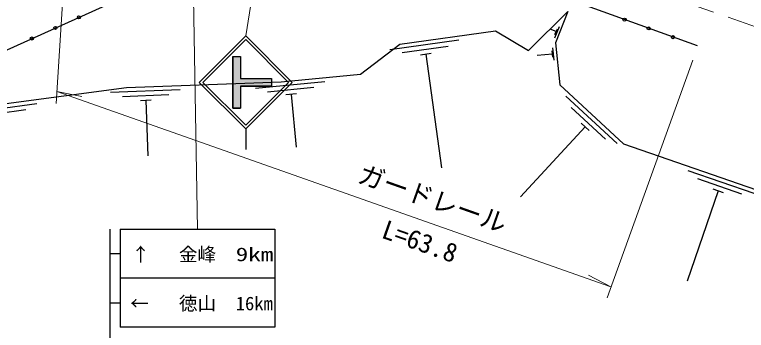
# Model space of a CAD drawing. Units: millimetres, scale not verified. Extents: x 40000 to 680000, y 20000 to 380000.
# Drawn here: x 401186 to 472010, y 259438 to 289972 of the extents above; entities that cross this region are included whole.
import ezdxf
from ezdxf.enums import TextEntityAlignment as Align

# ---------------------------------------------------------------- set-up
doc = ezdxf.new("R2010")
doc.units = ezdxf.units.MM
doc.header["$LTSCALE"] = 1000
doc.linetypes.add('CHAIN', pattern=[18.5, 12, -1.5, 3.5, -1.5])
for name, color, linetype, lineweight in [('M-BGD', 7, 'Continuous', 25), ('M-BMK', 2, 'CHAIN', 13), ('M-STR-HTXT', 7, 'Continuous', 13), ('M-STR-STRC', 7, 'Continuous', 25)]:
    doc.layers.add(name, color=color, linetype=linetype, lineweight=lineweight)
doc.styles.add('ＭＳ ゴシック', font='')
doc.styles.get('ＭＳ ゴシック').set_extended_font_data('MS Gothic')

msp = doc.modelspace()

# ---------------------------------------------------------------- hatches: boundary and pattern name
at = {"layer": 'M-STR-STRC'}
msp.add_hatch(color=256, dxfattribs=at).paths.add_polyline_path([(426059, 283792), (423059, 283792), (423059, 285917), (422309, 285917), (422309, 280917), (423059, 280917), (423059, 283042), (426059, 283042)])

# ---------------------------------------------------------------- linework, layer by layer
at = {"layer": 'M-BGD'}
for p, q in [((453602, 288327), (453023, 288577)), ((453456, 287737), (453932, 288838)), ((453483, 288052), (453721, 288602)), ((444193, 287494), (437507, 286561)), ((443141, 286893), (438684, 286271)), ((441494, 286209), (440454, 286063)), ((440974, 286136), (442508, 275153)), ((453243, 286165), (451751, 286011)), ((453274, 285866), (453213, 286463)), ((453404, 285578), (453281, 286772)), ((431216, 283477), (424498, 282823)), ((417219, 282694), (410474, 282436)), ((430140, 282920), (425661, 282484)), ((416112, 282201), (411615, 282029)), ((428467, 282305), (427422, 282203)), ((427944, 282254), (428439, 277164)), ((459493, 277499), (454538, 282083)), ((403336, 281349), (396644, 280468)), ((414405, 281686), (413356, 281646)), ((413881, 281666), (414085, 276316)), ((402280, 280756), (397818, 280169)), ((458361, 277933), (455058, 280989)), ((456404, 279131), (450135, 272355)), ((456790, 278774), (456019, 279487)), ((472771, 272665), (466393, 274875)), ((471561, 272608), (467309, 274082)), ((469287, 272920), (466268, 264206)), ((469783, 272748), (468791, 273092))]:
    msp.add_line(p, q, dxfattribs=at)
for points in [[(467266, 286940), (423585, 302713), (413332, 305282), (406860, 306356)], [(357867, 295910), (363190, 298321), (385273, 282314), (387898, 280911), (429803, 299829)], [(350999, 292300), (362497, 297466), (363035, 297411), (369183, 292982), (372756, 290048), (378572, 285481), (383891, 281466), (387245, 279653), (412022, 282913), (426984, 283485), (434651, 284230), (438457, 287115), (447743, 288412), (450935, 286510), (454745, 290281), (453530, 287261), (453948, 283199), (460115, 277493), (474670, 272450), (484532, 270461), (493720, 271140), (499714, 270136), (503116, 272945), (506420, 272255)]]:
    msp.add_lwpolyline(points, dxfattribs=at)
for centre in [(407407, 289719), (460212, 289487), (405129, 288690), (462563, 288638), (402850, 287662), (464915, 287789)]:
    msp.add_circle(centre, 150, dxfattribs=at)
at = {"layer": 'M-BMK'}
msp.add_lwpolyline([(334464, 242969), (347483, 293075), (348884, 297313), (350965, 301212), (353424, 304663), (356626, 307959), (360529, 310790), (363829, 312682), (368261, 314332), (372021, 315068), (375826, 315402), (380208, 315262), (404923, 311677), (409595, 310617), (414709, 309287), (419147, 307831), (457508, 294197), (490470, 282594)], dxfattribs=at)
at = {"layer": 'M-STR-HTXT'}
for p, q in [((406590, 303365), (405194, 281362)), ((418288, 302959), (418886, 269233)), ((425505, 300445), (423560, 287917)), ((466828, 285567), (458530, 262594)), ((458907, 263636), (405269, 282543)), ((405269, 282543), (407675, 282057)), ((458907, 263636), (456728, 264767))]:
    msp.add_line(p, q, dxfattribs=at)
at = {"layer": 'M-STR-STRC'}
for p, q in [((419060, 283417), (423560, 287917)), ((419414, 283417), (423560, 287564)), ((428060, 283417), (423560, 287917)), ((427707, 283417), (423560, 287564)), ((422309, 285917), (422309, 280917)), ((422309, 285917), (423059, 285917)), ((423059, 285917), (423059, 283792)), ((419060, 283417), (423560, 278917)), ((419414, 283417), (423560, 279270)), ((423059, 283792), (426059, 283792)), ((423560, 279270), (427707, 283417)), ((423560, 278917), (428060, 283417)), ((426059, 283792), (426059, 283042)), ((423059, 283042), (426059, 283042)), ((423059, 283042), (423059, 280917)), ((422309, 280917), (423059, 280917)), ((423560, 278917), (423560, 276917)), ((410386, 269233), (410386, 257733)), ((411386, 269233), (426386, 269233)), ((411386, 269233), (411386, 259733)), ((426386, 269233), (426386, 259733)), ((410386, 266858), (411386, 266858)), ((426386, 264483), (411386, 264483)), ((410386, 262108), (411386, 262108)), ((426386, 259733), (411386, 259733))]:
    msp.add_line(p, q, dxfattribs=at)
msp.add_lwpolyline([(422309, 285917), (423059, 285917), (423059, 283792), (426059, 283792), (426059, 283042), (423059, 283042), (423059, 280917), (422309, 280917)], close=True, dxfattribs=at)

# ---------------------------------------------------------------- texts
at = {"layer": 'M-STR-HTXT', "style": 'ＭＳ ゴシック'}
for s, p in [('ガードレール', (441157, 270793)), ('L=63.8', (439931, 266666))]:
    msp.add_text(s, height=1833, rotation=340.583, dxfattribs=at).set_placement(p, align=Align.BOTTOM_CENTER)
at = {"layer": 'M-STR-STRC', "style": 'ＭＳ ゴシック'}
for s, p in [('↑', (412486, 265733)), ('金峰', (417086, 265733)), ('徳山', (417086, 260983)), ('16km', (422586, 260983))]:
    msp.add_text(s, height=1320, dxfattribs=at).set_placement(p, align=Align.BOTTOM_LEFT)
at = {"layer": 'M-STR-STRC', "style": 'ＭＳ ゴシック', "width": 1.35}
msp.add_text('9km', height=1320, dxfattribs=at).set_placement((422586, 265733), align=Align.BOTTOM_LEFT)
at = {"layer": 'M-STR-STRC', "style": 'ＭＳ ゴシック'}
msp.add_text('→', height=1320, rotation=180, dxfattribs=at).set_placement((414170, 263140), align=Align.BOTTOM_LEFT)

doc.saveas('drawing.dxf')
